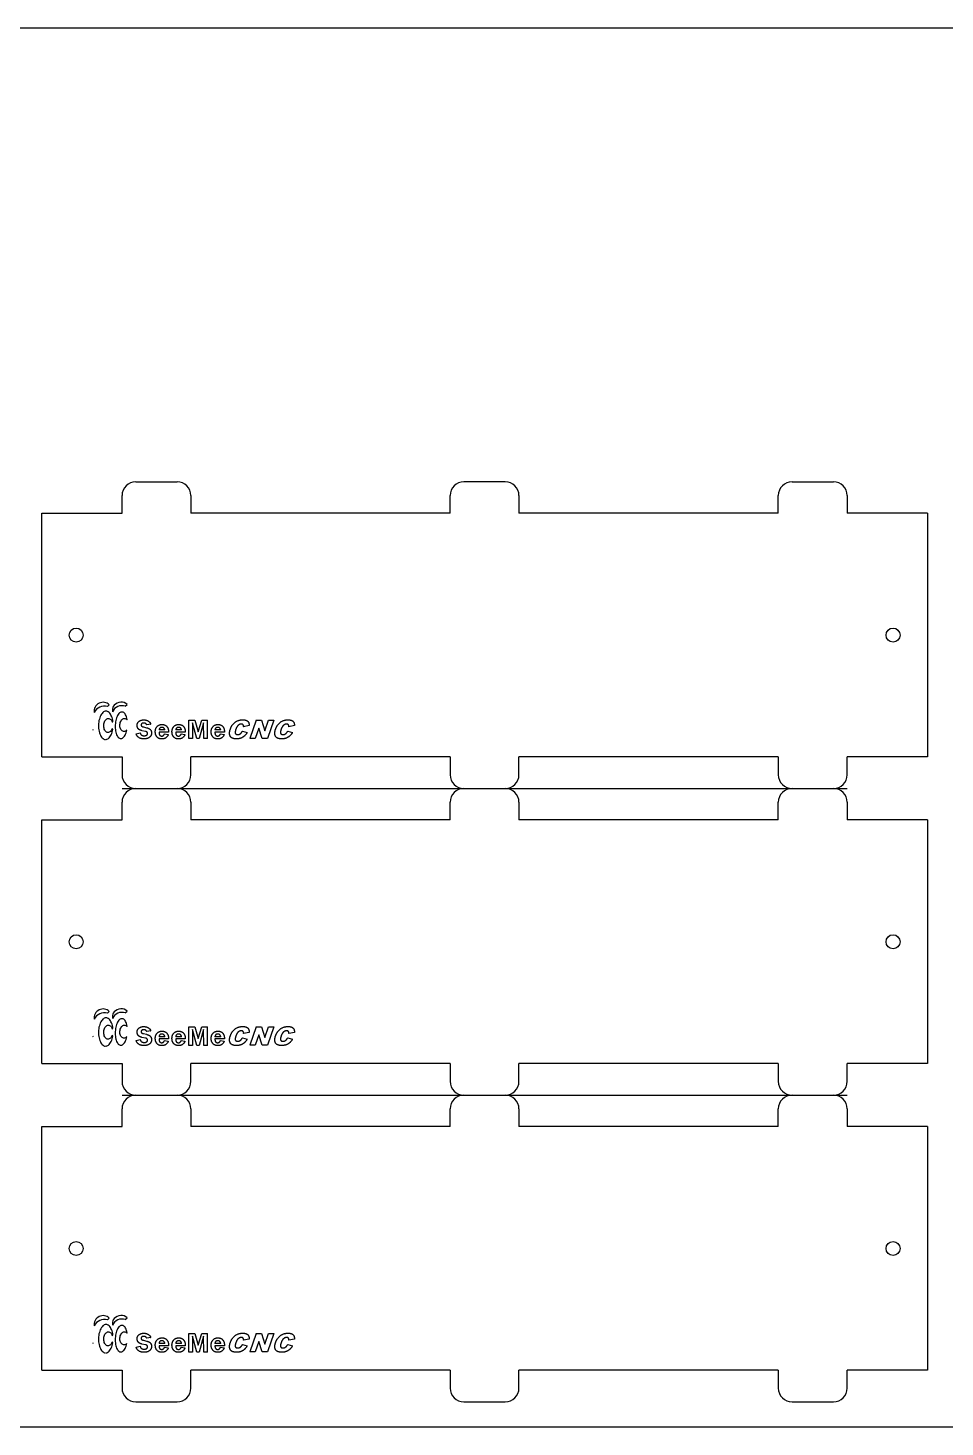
# Model space of a CAD drawing. Header units: inches. Extents: x 81 to 900, y 270 to 1898.
# Drawn here: x 508.6 to 708.4, y 270.2 to 575 of the extents above; entities that cross this region are included whole.
import ezdxf

# ---------------------------------------------------------------- set-up
doc = ezdxf.new("R2010")
doc.units = ezdxf.units.IN
doc.header["$MEASUREMENT"] = 0
doc.linetypes.add('Continuous2', pattern=[0])
doc.layers.add('68351 TABLE', color=1, linetype='Continuous')

msp = doc.modelspace()

# ---------------------------------------------------------------- linework, layer by layer
at = {"layer": '68351 TABLE', "color": 2, "linetype": 'Continuous2', "lineweight": -3, "true_color": 0xffff00}
for p, q in [((80.72, 574.99), (893.52, 574.99)), ((893.52, 270.19), (80.72, 270.19))]:
    msp.add_line(p, q, dxfattribs=at)
at = {"layer": '68351 TABLE', "color": 1, "linetype": 'Continuous2', "lineweight": -3, "true_color": 0xff0000}
for p, q in [((532.05, 476.13), (541.05, 476.13)), ((612.55, 476.13), (603.55, 476.13)), ((675.05, 476.13), (684.05, 476.13)), ((529.05, 469.27), (529.05, 473.13)), ((544.05, 473.13), (544.05, 469.27)), ((600.55, 469.27), (600.55, 473.13)), ((615.55, 473.13), (615.55, 469.27)), ((672.05, 469.27), (672.05, 473.13)), ((687.05, 473.13), (687.05, 469.27)), ((511.55, 416.17), (511.55, 469.27)), ((511.55, 469.27), (529.05, 469.27)), ((600.55, 469.27), (544.05, 469.27)), ((672.05, 469.27), (615.55, 469.27)), ((704.55, 469.27), (687.05, 469.27)), ((704.55, 469.27), (704.55, 416.17)), ((511.55, 416.17), (529.05, 416.17)), ((529.05, 416.17), (529.05, 412.31)), ((544.05, 412.31), (544.05, 416.17)), ((600.55, 416.17), (544.05, 416.17)), ((600.55, 416.17), (600.55, 412.31)), ((615.55, 412.31), (615.55, 416.17)), ((672.05, 416.17), (615.55, 416.17)), ((672.05, 416.17), (672.05, 412.31)), ((687.05, 412.31), (687.05, 416.17)), ((704.55, 416.17), (687.05, 416.17)), ((529.05, 402.46), (529.05, 406.31)), ((544.05, 406.31), (544.05, 402.46)), ((600.55, 402.46), (600.55, 406.31)), ((615.55, 406.31), (615.55, 402.46)), ((672.05, 402.46), (672.05, 406.31)), ((687.05, 406.31), (687.05, 402.46)), ((511.55, 349.36), (511.55, 402.46)), ((511.55, 402.46), (529.05, 402.46)), ((600.55, 402.46), (544.05, 402.46)), ((672.05, 402.46), (615.55, 402.46)), ((704.55, 402.46), (687.05, 402.46)), ((704.55, 402.46), (704.55, 349.36)), ((511.55, 349.36), (529.05, 349.36)), ((529.05, 349.36), (529.05, 345.5)), ((544.05, 345.5), (544.05, 349.36)), ((600.55, 349.36), (544.05, 349.36)), ((600.55, 349.36), (600.55, 345.5)), ((615.55, 345.5), (615.55, 349.36)), ((672.05, 349.36), (615.55, 349.36)), ((672.05, 349.36), (672.05, 345.5)), ((687.05, 345.5), (687.05, 349.36)), ((704.55, 349.36), (687.05, 349.36)), ((529.05, 335.64), (529.05, 339.5)), ((544.05, 339.5), (544.05, 335.64)), ((600.55, 335.64), (600.55, 339.5)), ((615.55, 339.5), (615.55, 335.64)), ((672.05, 335.64), (672.05, 339.5)), ((687.05, 339.5), (687.05, 335.64)), ((511.55, 282.54), (511.55, 335.64)), ((511.55, 335.64), (529.05, 335.64)), ((600.55, 335.64), (544.05, 335.64)), ((672.05, 335.64), (615.55, 335.64)), ((704.55, 335.64), (687.05, 335.64)), ((704.55, 335.64), (704.55, 282.54)), ((511.55, 282.54), (529.05, 282.54)), ((529.05, 282.54), (529.05, 278.68)), ((544.05, 278.68), (544.05, 282.54)), ((600.55, 282.54), (544.05, 282.54)), ((600.55, 282.54), (600.55, 278.68)), ((615.55, 278.68), (615.55, 282.54)), ((672.05, 282.54), (615.55, 282.54)), ((672.05, 282.54), (672.05, 278.68)), ((687.05, 278.68), (687.05, 282.54)), ((704.55, 282.54), (687.05, 282.54)), ((532.05, 275.68), (541.05, 275.68)), ((603.55, 275.68), (612.55, 275.68)), ((675.05, 275.68), (684.05, 275.68))]:
    msp.add_line(p, q, dxfattribs=at)
at = {"layer": '68351 TABLE', "color": 3, "linetype": 'Continuous2', "lineweight": -3, "true_color": 0x00ff00}
for p, q in [((525.87, 427.16), (526.28, 427.52)), ((527.03, 426.94), (526.96, 426.68)), ((527.13, 427.16), (527.03, 426.94)), ((527.35, 427.44), (527.13, 427.16)), ((527.64, 427.69), (527.35, 427.44)), ((527.99, 427.9), (527.64, 427.69)), ((528.37, 428.05), (527.99, 427.9)), ((528.76, 428.13), (528.37, 428.05)), ((529.15, 428.11), (528.76, 428.13)), ((529.52, 428.01), (529.15, 428.11)), ((529.87, 427.83), (529.52, 428.01)), ((529.77, 427.22), (530.17, 427.59)), ((530.17, 427.59), (529.87, 427.83)), ((523.98, 423.77), (523.94, 423.44)), ((524.03, 424.1), (523.98, 423.77)), ((524.11, 424.41), (524.03, 424.1)), ((524.2, 424.71), (524.11, 424.41)), ((524.3, 424.99), (524.2, 424.71)), ((524.42, 425.25), (524.3, 424.99)), ((524.56, 425.47), (524.42, 425.25)), ((524.7, 425.67), (524.56, 425.47)), ((524.86, 425.84), (524.7, 425.67)), ((525.02, 425.97), (524.86, 425.84)), ((525.19, 426.07), (525.02, 425.97)), ((525.16, 423.61), (525.24, 423.83)), ((525.37, 426.13), (525.19, 426.07)), ((525.24, 423.83), (525.34, 424.03)), ((525.34, 424.03), (525.45, 424.2)), ((525.54, 426.15), (525.37, 426.13)), ((525.45, 424.2), (525.59, 424.34)), ((525.72, 426.13), (525.54, 426.15)), ((525.59, 424.34), (525.73, 424.45)), ((525.89, 426.08), (525.72, 426.13)), ((525.73, 424.45), (525.88, 424.52)), ((525.88, 424.52), (526.03, 424.55)), ((526.06, 425.99), (525.89, 426.08)), ((526.03, 424.55), (526.19, 424.55)), ((526.22, 425.86), (526.06, 425.99)), ((526.19, 424.55), (526.34, 424.51)), ((526.37, 425.7), (526.22, 425.86)), ((526.34, 424.51), (526.49, 424.43)), ((526.52, 425.51), (526.37, 425.7)), ((526.49, 424.43), (526.62, 424.31)), ((526.65, 425.29), (526.52, 425.51)), ((526.62, 424.31), (526.74, 424.17)), ((526.76, 425.04), (526.65, 425.29)), ((526.74, 424.17), (526.84, 423.99)), ((526.87, 424.76), (526.76, 425.04)), ((526.84, 423.99), (526.93, 423.79)), ((526.95, 424.47), (526.87, 424.76)), ((526.93, 423.79), (527.07, 423.83)), ((526.96, 426.68), (526.95, 426.37)), ((526.95, 426.37), (526.97, 425.99)), ((527.02, 424.16), (526.95, 424.47)), ((527.07, 423.83), (527.02, 424.16)), ((527.65, 423.81), (527.6, 423.48)), ((527.71, 424.13), (527.65, 423.81)), ((527.78, 424.43), (527.71, 424.13)), ((527.88, 424.72), (527.78, 424.43)), ((527.98, 424.98), (527.88, 424.72)), ((528.1, 425.22), (527.98, 424.98)), ((528.23, 425.43), (528.1, 425.22)), ((528.37, 425.61), (528.23, 425.43)), ((528.52, 425.75), (528.37, 425.61)), ((528.67, 425.86), (528.52, 425.75)), ((528.62, 423.46), (528.68, 423.68)), ((528.83, 425.93), (528.67, 425.86)), ((528.68, 423.68), (528.76, 423.89)), ((528.76, 423.89), (528.86, 424.07)), ((528.98, 425.96), (528.83, 425.93)), ((528.86, 424.07), (528.97, 424.23)), ((528.97, 424.23), (529.11, 424.36)), ((529.14, 425.96), (528.98, 425.96)), ((529.11, 424.36), (529.25, 424.46)), ((529.29, 425.91), (529.14, 425.96)), ((529.25, 424.46), (529.4, 424.52)), ((529.44, 425.83), (529.29, 425.91)), ((529.4, 424.52), (529.56, 424.54)), ((529.58, 425.7), (529.44, 425.83)), ((529.56, 424.54), (529.71, 424.52)), ((529.71, 425.55), (529.58, 425.7)), ((529.83, 425.36), (529.71, 425.55)), ((529.71, 424.52), (529.86, 424.46)), ((529.94, 425.13), (529.83, 425.36)), ((529.86, 424.46), (530, 424.37)), ((530.03, 424.88), (529.94, 425.13)), ((530, 424.37), (530.13, 424.24)), ((530.11, 424.61), (530.03, 424.88)), ((530.17, 424.32), (530.11, 424.61)), ((530.13, 424.24), (530.17, 424.32)), ((543.64, 424.19), (544.94, 424.19)), ((543.64, 420.16), (543.64, 424.19)), ((544.94, 424.19), (545.68, 421.67)), ((545.68, 421.67), (546.44, 424.19)), ((546.44, 424.19), (547.68, 424.19)), ((547.68, 420.16), (547.68, 424.19)), ((558.25, 424.2), (556.89, 420.17)), ((558.25, 424.2), (559.41, 424.2)), ((559.41, 424.2), (560.16, 421.89)), ((560.16, 421.89), (560.94, 424.2)), ((562.11, 424.2), (560.74, 420.17)), ((560.94, 424.2), (562.11, 424.2)), ((522.7, 422.11), (522.87, 422.16)), ((523.94, 423.44), (523.93, 423.09)), ((523.93, 423.09), (523.93, 422.75)), ((523.93, 422.75), (523.95, 422.42)), ((523.95, 422.42), (523.99, 422.09)), ((523.99, 422.09), (524.05, 421.77)), ((524.05, 421.77), (524.13, 421.46)), ((524.13, 421.46), (524.23, 421.18)), ((524.23, 421.18), (524.34, 420.92)), ((524.34, 420.92), (524.46, 420.69)), ((524.46, 420.69), (524.6, 420.48)), ((525.07, 422.9), (525.08, 423.14)), ((525.09, 422.66), (525.07, 422.9)), ((525.08, 423.14), (525.11, 423.38)), ((525.13, 422.43), (525.09, 422.66)), ((525.11, 423.38), (525.16, 423.61)), ((525.19, 422.21), (525.13, 422.43)), ((525.28, 422.02), (525.19, 422.21)), ((525.39, 421.85), (525.28, 422.02)), ((525.51, 421.71), (525.39, 421.85)), ((525.65, 421.6), (525.51, 421.71)), ((525.8, 421.53), (525.65, 421.6)), ((525.95, 421.5), (525.8, 421.53)), ((526.11, 421.51), (525.95, 421.5)), ((526.26, 421.55), (526.11, 421.51)), ((526.41, 421.63), (526.26, 421.55)), ((526.55, 421.75), (526.41, 421.63)), ((526.42, 420.55), (526.56, 420.77)), ((526.68, 421.9), (526.55, 421.75)), ((526.56, 420.77), (526.68, 421.01)), ((526.79, 422.08), (526.68, 421.9)), ((526.68, 421.01), (526.8, 421.28)), ((526.88, 422.28), (526.79, 422.08)), ((526.8, 421.28), (526.89, 421.57)), ((527.03, 422.2), (526.88, 422.28)), ((526.89, 421.57), (526.97, 421.88)), ((526.97, 421.88), (527.03, 422.2)), ((527.6, 423.48), (527.57, 423.14)), ((527.57, 423.14), (527.57, 422.8)), ((527.57, 422.8), (527.58, 422.47)), ((527.58, 422.47), (527.6, 422.15)), ((527.6, 422.15), (527.65, 421.84)), ((527.65, 421.84), (527.71, 421.54)), ((527.71, 421.54), (527.79, 421.27)), ((527.79, 421.27), (527.88, 421.02)), ((527.88, 421.02), (527.99, 420.79)), ((527.99, 420.79), (528.11, 420.6)), ((528.59, 423.23), (528.62, 423.46)), ((528.59, 422.99), (528.59, 423.23)), ((528.61, 422.76), (528.59, 422.99)), ((528.65, 422.54), (528.61, 422.76)), ((528.72, 422.34), (528.65, 422.54)), ((528.82, 422.16), (528.72, 422.34)), ((528.93, 422), (528.82, 422.16)), ((529.06, 421.88), (528.93, 422)), ((529.2, 421.79), (529.06, 421.88)), ((529.35, 421.73), (529.2, 421.79)), ((529.5, 421.72), (529.35, 421.73)), ((529.44, 420.53), (529.58, 420.7)), ((529.66, 421.74), (529.5, 421.72)), ((529.58, 420.7), (529.71, 420.91)), ((529.81, 421.8), (529.66, 421.74)), ((529.71, 420.91), (529.83, 421.15)), ((529.95, 421.9), (529.81, 421.8)), ((529.83, 421.15), (529.94, 421.42)), ((529.94, 421.42), (530.03, 421.7)), ((530.08, 422.04), (529.95, 421.9)), ((530.03, 421.7), (530.11, 422.01)), ((530.11, 422.01), (530.08, 422.04)), ((532.15, 421.2), (533.01, 421.42)), ((534.14, 421.74), (533.38, 421.89)), ((533.73, 422.71), (534.39, 422.55)), ((535.3, 423.31), (534.44, 423.18)), ((538.38, 422.05), (537.12, 422.05)), ((539.17, 421.54), (537.12, 421.54)), ((538.32, 421.23), (539.13, 421.08)), ((539.17, 421.68), (539.17, 421.54)), ((542.02, 422.05), (540.76, 422.05)), ((542.81, 421.54), (540.76, 421.54)), ((541.96, 421.23), (542.77, 421.08)), ((542.82, 421.68), (542.81, 421.54)), ((544.41, 423.63), (544.4, 420.16)), ((545.37, 420.16), (544.41, 423.63)), ((546.83, 423.63), (545.83, 420.16)), ((546.86, 420.16), (546.83, 423.63)), ((550.56, 422.05), (549.3, 422.05)), ((551.35, 421.54), (549.3, 421.54)), ((550.5, 421.23), (551.32, 421.08)), ((551.36, 421.68), (551.35, 421.54)), ((555.3, 421.81), (556.3, 421.48)), ((556.76, 422.99), (555.55, 422.74)), ((558.83, 422.45), (558.06, 420.17)), ((559.58, 420.17), (558.83, 422.45)), ((565.17, 421.81), (566.17, 421.48)), ((566.63, 422.99), (565.42, 422.74)), ((524.6, 420.48), (524.75, 420.31)), ((524.75, 420.31), (524.91, 420.17)), ((524.91, 420.17), (525.07, 420.06)), ((525.07, 420.06), (525.24, 420)), ((525.24, 420), (525.42, 419.96)), ((525.59, 419.97), (525.77, 420.02)), ((525.77, 420.02), (525.94, 420.1)), ((525.94, 420.1), (526.11, 420.22)), ((526.11, 420.22), (526.27, 420.37)), ((526.27, 420.37), (526.42, 420.55)), ((528.11, 420.6), (528.24, 420.44)), ((528.24, 420.44), (528.38, 420.32)), ((528.38, 420.32), (528.53, 420.23)), ((528.53, 420.23), (528.68, 420.19)), ((528.68, 420.19), (528.83, 420.18)), ((528.83, 420.18), (528.99, 420.21)), ((528.99, 420.21), (529.15, 420.28)), ((529.15, 420.28), (529.3, 420.38)), ((529.3, 420.38), (529.44, 420.53)), ((544.4, 420.16), (543.64, 420.16)), ((545.83, 420.16), (545.37, 420.16)), ((547.68, 420.16), (546.86, 420.16)), ((558.06, 420.17), (556.89, 420.17)), ((560.74, 420.17), (559.58, 420.17)), ((525.87, 360.35), (526.28, 360.71)), ((526.96, 359.86), (526.95, 359.55)), ((527.03, 360.12), (526.96, 359.86)), ((527.13, 360.35), (527.03, 360.12)), ((527.35, 360.62), (527.13, 360.35)), ((527.64, 360.88), (527.35, 360.62)), ((527.99, 361.09), (527.64, 360.88)), ((528.37, 361.24), (527.99, 361.09)), ((528.76, 361.31), (528.37, 361.24)), ((529.15, 361.3), (528.76, 361.31)), ((529.52, 361.2), (529.15, 361.3)), ((529.87, 361.02), (529.52, 361.2)), ((529.77, 360.4), (530.17, 360.77)), ((530.17, 360.77), (529.87, 361.02)), ((523.94, 356.62), (523.93, 356.28)), ((523.98, 356.96), (523.94, 356.62)), ((524.03, 357.28), (523.98, 356.96)), ((524.11, 357.6), (524.03, 357.28)), ((524.2, 357.9), (524.11, 357.6)), ((524.3, 358.17), (524.2, 357.9)), ((524.42, 358.43), (524.3, 358.17)), ((524.56, 358.66), (524.42, 358.43)), ((524.7, 358.86), (524.56, 358.66)), ((524.86, 359.02), (524.7, 358.86)), ((525.02, 359.15), (524.86, 359.02)), ((525.19, 359.25), (525.02, 359.15)), ((525.11, 356.57), (525.16, 356.8)), ((525.16, 356.8), (525.24, 357.01)), ((525.37, 359.31), (525.19, 359.25)), ((525.24, 357.01), (525.34, 357.21)), ((525.34, 357.21), (525.45, 357.38)), ((525.54, 359.33), (525.37, 359.31)), ((525.45, 357.38), (525.59, 357.52)), ((525.72, 359.32), (525.54, 359.33)), ((525.59, 357.52), (525.73, 357.63)), ((525.89, 359.26), (525.72, 359.32)), ((525.73, 357.63), (525.88, 357.7)), ((525.88, 357.7), (526.03, 357.74)), ((526.06, 359.17), (525.89, 359.26)), ((526.03, 357.74), (526.19, 357.73)), ((526.22, 359.05), (526.06, 359.17)), ((526.19, 357.73), (526.34, 357.69)), ((526.37, 358.89), (526.22, 359.05)), ((526.34, 357.69), (526.49, 357.61)), ((526.52, 358.69), (526.37, 358.89)), ((526.49, 357.61), (526.62, 357.5)), ((526.65, 358.47), (526.52, 358.69)), ((526.62, 357.5), (526.74, 357.35)), ((526.76, 358.22), (526.65, 358.47)), ((526.74, 357.35), (526.84, 357.17)), ((526.87, 357.95), (526.76, 358.22)), ((526.84, 357.17), (526.93, 356.97)), ((526.95, 357.65), (526.87, 357.95)), ((526.93, 356.97), (527.07, 357.02)), ((526.95, 359.55), (526.97, 359.18)), ((527.02, 357.34), (526.95, 357.65)), ((527.07, 357.02), (527.02, 357.34)), ((527.6, 356.66), (527.57, 356.32)), ((527.65, 356.99), (527.6, 356.66)), ((527.71, 357.31), (527.65, 356.99)), ((527.78, 357.61), (527.71, 357.31)), ((527.88, 357.9), (527.78, 357.61)), ((527.98, 358.17), (527.88, 357.9)), ((528.1, 358.41), (527.98, 358.17)), ((528.23, 358.62), (528.1, 358.41)), ((528.37, 358.79), (528.23, 358.62)), ((528.52, 358.94), (528.37, 358.79)), ((528.67, 359.05), (528.52, 358.94)), ((528.59, 356.41), (528.62, 356.64)), ((528.62, 356.64), (528.68, 356.87)), ((528.83, 359.12), (528.67, 359.05)), ((528.68, 356.87), (528.76, 357.07)), ((528.76, 357.07), (528.86, 357.26)), ((528.98, 359.15), (528.83, 359.12)), ((528.86, 357.26), (528.97, 357.42)), ((528.97, 357.42), (529.11, 357.55)), ((529.14, 359.14), (528.98, 359.15)), ((529.11, 357.55), (529.25, 357.64)), ((529.29, 359.09), (529.14, 359.14)), ((529.25, 357.64), (529.4, 357.7)), ((529.44, 359.01), (529.29, 359.09)), ((529.4, 357.7), (529.56, 357.72)), ((529.58, 358.89), (529.44, 359.01)), ((529.56, 357.72), (529.71, 357.7)), ((529.71, 358.73), (529.58, 358.89)), ((529.83, 358.54), (529.71, 358.73)), ((529.71, 357.7), (529.86, 357.65)), ((529.94, 358.32), (529.83, 358.54)), ((529.86, 357.65), (530, 357.55)), ((530.03, 358.07), (529.94, 358.32)), ((530, 357.55), (530.13, 357.43)), ((530.11, 357.79), (530.03, 358.07)), ((530.17, 357.5), (530.11, 357.79)), ((530.13, 357.43), (530.17, 357.5)), ((543.64, 357.37), (544.94, 357.37)), ((543.64, 353.34), (543.64, 357.37)), ((544.41, 356.81), (544.4, 353.34)), ((545.37, 353.34), (544.41, 356.81)), ((544.94, 357.37), (545.68, 354.85)), ((545.68, 354.85), (546.44, 357.37)), ((546.83, 356.81), (545.83, 353.34)), ((546.44, 357.37), (547.68, 357.37)), ((546.86, 353.34), (546.83, 356.81)), ((547.68, 353.34), (547.68, 357.37)), ((558.25, 357.39), (556.89, 353.35)), ((558.25, 357.39), (559.41, 357.39)), ((559.41, 357.39), (560.16, 355.08)), ((560.16, 355.08), (560.94, 357.39)), ((562.11, 357.39), (560.74, 353.35)), ((560.94, 357.39), (562.11, 357.39)), ((522.7, 355.29), (522.87, 355.34)), ((523.93, 356.28), (523.93, 355.94)), ((523.93, 355.94), (523.95, 355.6)), ((523.95, 355.6), (523.99, 355.27)), ((523.99, 355.27), (524.05, 354.95)), ((524.05, 354.95), (524.13, 354.65)), ((524.13, 354.65), (524.23, 354.37)), ((524.23, 354.37), (524.34, 354.11)), ((524.34, 354.11), (524.46, 353.87)), ((524.46, 353.87), (524.6, 353.67)), ((524.6, 353.67), (524.75, 353.49)), ((525.07, 356.08), (525.08, 356.33)), ((525.09, 355.84), (525.07, 356.08)), ((525.08, 356.33), (525.11, 356.57)), ((525.13, 355.61), (525.09, 355.84)), ((525.19, 355.4), (525.13, 355.61)), ((525.28, 355.2), (525.19, 355.4)), ((525.39, 355.03), (525.28, 355.2)), ((525.51, 354.89), (525.39, 355.03)), ((525.65, 354.79), (525.51, 354.89)), ((525.8, 354.72), (525.65, 354.79)), ((525.95, 354.68), (525.8, 354.72)), ((526.11, 354.69), (525.95, 354.68)), ((526.26, 354.73), (526.11, 354.69)), ((526.41, 354.82), (526.26, 354.73)), ((526.27, 353.55), (526.42, 353.74)), ((526.55, 354.93), (526.41, 354.82)), ((526.42, 353.74), (526.56, 353.95)), ((526.68, 355.08), (526.55, 354.93)), ((526.56, 353.95), (526.68, 354.2)), ((526.79, 355.26), (526.68, 355.08)), ((526.68, 354.2), (526.8, 354.47)), ((526.88, 355.46), (526.79, 355.26)), ((526.8, 354.47), (526.89, 354.76)), ((527.03, 355.39), (526.88, 355.46)), ((526.89, 354.76), (526.97, 355.07)), ((526.97, 355.07), (527.03, 355.39)), ((527.57, 356.32), (527.57, 355.99)), ((527.57, 355.99), (527.58, 355.66)), ((527.58, 355.66), (527.6, 355.33)), ((527.6, 355.33), (527.65, 355.02)), ((527.65, 355.02), (527.71, 354.72)), ((527.71, 354.72), (527.79, 354.45)), ((527.79, 354.45), (527.88, 354.2)), ((527.88, 354.2), (527.99, 353.98)), ((527.99, 353.98), (528.11, 353.79)), ((528.11, 353.79), (528.24, 353.63)), ((528.24, 353.63), (528.38, 353.5)), ((528.59, 356.18), (528.59, 356.41)), ((528.61, 355.95), (528.59, 356.18)), ((528.65, 355.73), (528.61, 355.95)), ((528.72, 355.52), (528.65, 355.73)), ((528.82, 355.34), (528.72, 355.52)), ((528.93, 355.18), (528.82, 355.34)), ((529.06, 355.06), (528.93, 355.18)), ((529.2, 354.97), (529.06, 355.06)), ((529.35, 354.92), (529.2, 354.97)), ((529.3, 353.57), (529.44, 353.71)), ((529.5, 354.9), (529.35, 354.92)), ((529.44, 353.71), (529.58, 353.89)), ((529.66, 354.93), (529.5, 354.9)), ((529.58, 353.89), (529.71, 354.1)), ((529.81, 354.99), (529.66, 354.93)), ((529.71, 354.1), (529.83, 354.34)), ((529.95, 355.09), (529.81, 354.99)), ((529.83, 354.34), (529.94, 354.6)), ((529.94, 354.6), (530.03, 354.89)), ((530.08, 355.22), (529.95, 355.09)), ((530.03, 354.89), (530.11, 355.19)), ((530.11, 355.19), (530.08, 355.22)), ((532.15, 354.38), (533.01, 354.6)), ((534.14, 354.92), (533.38, 355.07)), ((533.73, 355.89), (534.39, 355.74)), ((535.3, 356.5), (534.44, 356.36)), ((538.38, 355.23), (537.12, 355.23)), ((539.17, 354.73), (537.12, 354.73)), ((538.32, 354.41), (539.13, 354.26)), ((539.17, 354.86), (539.17, 354.73)), ((542.02, 355.23), (540.76, 355.23)), ((542.81, 354.73), (540.76, 354.73)), ((541.96, 354.41), (542.77, 354.26)), ((542.82, 354.86), (542.81, 354.73)), ((550.56, 355.23), (549.3, 355.23)), ((551.35, 354.73), (549.3, 354.73)), ((550.5, 354.41), (551.32, 354.26)), ((551.36, 354.86), (551.35, 354.73)), ((555.3, 354.99), (556.3, 354.66)), ((556.76, 356.17), (555.55, 355.92)), ((558.83, 355.64), (558.06, 353.35)), ((559.58, 353.35), (558.83, 355.64)), ((565.17, 354.99), (566.17, 354.66)), ((566.63, 356.17), (565.42, 355.92)), ((524.75, 353.49), (524.91, 353.35)), ((524.91, 353.35), (525.07, 353.25)), ((525.07, 353.25), (525.24, 353.18)), ((525.24, 353.18), (525.42, 353.15)), ((525.59, 353.16), (525.77, 353.2)), ((525.77, 353.2), (525.94, 353.28)), ((525.94, 353.28), (526.11, 353.4)), ((526.11, 353.4), (526.27, 353.55)), ((528.38, 353.5), (528.53, 353.42)), ((528.53, 353.42), (528.68, 353.37)), ((528.68, 353.37), (528.83, 353.36)), ((528.83, 353.36), (528.99, 353.39)), ((528.99, 353.39), (529.15, 353.46)), ((529.15, 353.46), (529.3, 353.57)), ((544.4, 353.34), (543.64, 353.34)), ((545.83, 353.34), (545.37, 353.34)), ((547.68, 353.34), (546.86, 353.34)), ((558.06, 353.35), (556.89, 353.35)), ((560.74, 353.35), (559.58, 353.35)), ((525.87, 293.53), (526.28, 293.89)), ((526.96, 293.05), (526.95, 292.74)), ((526.95, 292.74), (526.97, 292.36)), ((527.03, 293.3), (526.96, 293.05)), ((527.13, 293.53), (527.03, 293.3)), ((527.35, 293.81), (527.13, 293.53)), ((527.64, 294.06), (527.35, 293.81)), ((527.99, 294.27), (527.64, 294.06)), ((528.37, 294.42), (527.99, 294.27)), ((528.76, 294.5), (528.37, 294.42)), ((529.15, 294.48), (528.76, 294.5)), ((529.52, 294.38), (529.15, 294.48)), ((529.87, 294.2), (529.52, 294.38)), ((529.77, 293.58), (530.17, 293.96)), ((530.17, 293.96), (529.87, 294.2)), ((523.94, 289.8), (523.93, 289.46)), ((523.98, 290.14), (523.94, 289.8)), ((524.03, 290.47), (523.98, 290.14)), ((524.11, 290.78), (524.03, 290.47)), ((524.2, 291.08), (524.11, 290.78)), ((524.3, 291.36), (524.2, 291.08)), ((524.42, 291.61), (524.3, 291.36)), ((524.56, 291.84), (524.42, 291.61)), ((524.7, 292.04), (524.56, 291.84)), ((524.86, 292.21), (524.7, 292.04)), ((525.02, 292.34), (524.86, 292.21)), ((525.19, 292.43), (525.02, 292.34)), ((525.08, 289.51), (525.11, 289.75)), ((525.11, 289.75), (525.16, 289.98)), ((525.16, 289.98), (525.24, 290.2)), ((525.37, 292.49), (525.19, 292.43)), ((525.24, 290.2), (525.34, 290.39)), ((525.34, 290.39), (525.45, 290.56)), ((525.54, 292.52), (525.37, 292.49)), ((525.45, 290.56), (525.59, 290.71)), ((525.72, 292.5), (525.54, 292.52)), ((525.59, 290.71), (525.73, 290.81)), ((525.89, 292.45), (525.72, 292.5)), ((525.73, 290.81), (525.88, 290.89)), ((525.88, 290.89), (526.03, 290.92)), ((526.06, 292.36), (525.89, 292.45)), ((526.03, 290.92), (526.19, 290.92)), ((526.22, 292.23), (526.06, 292.36)), ((526.19, 290.92), (526.34, 290.88)), ((526.37, 292.07), (526.22, 292.23)), ((526.34, 290.88), (526.49, 290.8)), ((526.52, 291.88), (526.37, 292.07)), ((526.49, 290.8), (526.62, 290.68)), ((526.65, 291.66), (526.52, 291.88)), ((526.62, 290.68), (526.74, 290.53)), ((526.76, 291.41), (526.65, 291.66)), ((526.74, 290.53), (526.84, 290.36)), ((526.87, 291.13), (526.76, 291.41)), ((526.84, 290.36), (526.93, 290.16)), ((526.95, 290.84), (526.87, 291.13)), ((526.93, 290.16), (527.07, 290.2)), ((527.02, 290.53), (526.95, 290.84)), ((527.07, 290.2), (527.02, 290.53)), ((527.6, 289.84), (527.57, 289.51)), ((527.65, 290.17), (527.6, 289.84)), ((527.71, 290.49), (527.65, 290.17)), ((527.78, 290.8), (527.71, 290.49)), ((527.88, 291.09), (527.78, 290.8)), ((527.98, 291.35), (527.88, 291.09)), ((528.1, 291.59), (527.98, 291.35)), ((528.23, 291.8), (528.1, 291.59)), ((528.37, 291.98), (528.23, 291.8)), ((528.52, 292.12), (528.37, 291.98)), ((528.67, 292.23), (528.52, 292.12)), ((528.59, 289.6), (528.62, 289.83)), ((528.59, 289.36), (528.59, 289.6)), ((528.62, 289.83), (528.68, 290.05)), ((528.83, 292.3), (528.67, 292.23)), ((528.68, 290.05), (528.76, 290.26)), ((528.76, 290.26), (528.86, 290.44)), ((528.98, 292.33), (528.83, 292.3)), ((528.86, 290.44), (528.97, 290.6)), ((528.97, 290.6), (529.11, 290.73)), ((529.14, 292.32), (528.98, 292.33)), ((529.11, 290.73), (529.25, 290.83)), ((529.29, 292.28), (529.14, 292.32)), ((529.25, 290.83), (529.4, 290.89)), ((529.44, 292.19), (529.29, 292.28)), ((529.4, 290.89), (529.56, 290.91)), ((529.58, 292.07), (529.44, 292.19)), ((529.56, 290.91), (529.71, 290.89)), ((529.71, 291.91), (529.58, 292.07)), ((529.83, 291.72), (529.71, 291.91)), ((529.71, 290.89), (529.86, 290.83)), ((529.94, 291.5), (529.83, 291.72)), ((529.86, 290.83), (530, 290.74)), ((530.03, 291.25), (529.94, 291.5)), ((530, 290.74), (530.13, 290.61)), ((530.11, 290.98), (530.03, 291.25)), ((530.17, 290.68), (530.11, 290.98)), ((530.13, 290.61), (530.17, 290.68)), ((535.3, 289.68), (534.44, 289.55)), ((543.64, 290.56), (544.94, 290.56)), ((543.64, 286.52), (543.64, 290.56)), ((544.41, 289.99), (544.4, 286.52)), ((545.37, 286.52), (544.41, 289.99)), ((544.94, 290.56), (545.68, 288.04)), ((545.68, 288.04), (546.44, 290.56)), ((546.83, 289.99), (545.83, 286.52)), ((546.44, 290.56), (547.68, 290.56)), ((546.86, 286.52), (546.83, 289.99)), ((547.68, 286.52), (547.68, 290.56)), ((558.25, 290.57), (556.89, 286.54)), ((558.25, 290.57), (559.41, 290.57)), ((559.41, 290.57), (560.16, 288.26)), ((560.16, 288.26), (560.94, 290.57)), ((562.11, 290.57), (560.74, 286.54)), ((560.94, 290.57), (562.11, 290.57)), ((522.7, 288.48), (522.87, 288.53)), ((523.93, 289.46), (523.93, 289.12)), ((523.93, 289.12), (523.95, 288.78)), ((523.95, 288.78), (523.99, 288.45)), ((523.99, 288.45), (524.05, 288.13)), ((524.05, 288.13), (524.13, 287.83)), ((524.13, 287.83), (524.23, 287.55)), ((524.23, 287.55), (524.34, 287.29)), ((524.34, 287.29), (524.46, 287.06)), ((524.46, 287.06), (524.6, 286.85)), ((524.6, 286.85), (524.75, 286.68)), ((524.75, 286.68), (524.91, 286.54)), ((524.91, 286.54), (525.07, 286.43)), ((525.07, 289.27), (525.08, 289.51)), ((525.09, 289.03), (525.07, 289.27)), ((525.13, 288.8), (525.09, 289.03)), ((525.19, 288.58), (525.13, 288.8)), ((525.28, 288.39), (525.19, 288.58)), ((525.39, 288.22), (525.28, 288.39)), ((525.51, 288.08), (525.39, 288.22)), ((525.65, 287.97), (525.51, 288.08)), ((525.8, 287.9), (525.65, 287.97)), ((525.95, 287.87), (525.8, 287.9)), ((525.94, 286.47), (526.11, 286.58)), ((526.11, 287.87), (525.95, 287.87)), ((526.26, 287.92), (526.11, 287.87)), ((526.11, 286.58), (526.27, 286.74)), ((526.41, 288), (526.26, 287.92)), ((526.27, 286.74), (526.42, 286.92)), ((526.55, 288.12), (526.41, 288)), ((526.42, 286.92), (526.56, 287.14)), ((526.68, 288.27), (526.55, 288.12)), ((526.56, 287.14), (526.68, 287.38)), ((526.79, 288.44), (526.68, 288.27)), ((526.68, 287.38), (526.8, 287.65)), ((526.88, 288.65), (526.79, 288.44)), ((526.8, 287.65), (526.89, 287.94)), ((527.03, 288.57), (526.88, 288.65)), ((526.89, 287.94), (526.97, 288.25)), ((526.97, 288.25), (527.03, 288.57)), ((527.57, 289.51), (527.57, 289.17)), ((527.57, 289.17), (527.58, 288.84)), ((527.58, 288.84), (527.6, 288.52)), ((527.6, 288.52), (527.65, 288.2)), ((527.65, 288.2), (527.71, 287.91)), ((527.71, 287.91), (527.79, 287.63)), ((527.79, 287.63), (527.88, 287.38)), ((527.88, 287.38), (527.99, 287.16)), ((527.99, 287.16), (528.11, 286.97)), ((528.11, 286.97), (528.24, 286.81)), ((528.24, 286.81), (528.38, 286.69)), ((528.38, 286.69), (528.53, 286.6)), ((528.53, 286.6), (528.68, 286.55)), ((528.61, 289.13), (528.59, 289.36)), ((528.65, 288.91), (528.61, 289.13)), ((528.72, 288.71), (528.65, 288.91)), ((528.68, 286.55), (528.83, 286.55)), ((528.82, 288.52), (528.72, 288.71)), ((528.93, 288.37), (528.82, 288.52)), ((528.83, 286.55), (528.99, 286.58)), ((529.06, 288.24), (528.93, 288.37)), ((528.99, 286.58), (529.15, 286.64)), ((529.2, 288.15), (529.06, 288.24)), ((529.15, 286.64), (529.3, 286.75)), ((529.35, 288.1), (529.2, 288.15)), ((529.3, 286.75), (529.44, 286.89)), ((529.5, 288.09), (529.35, 288.1)), ((529.44, 286.89), (529.58, 287.07)), ((529.66, 288.11), (529.5, 288.09)), ((529.58, 287.07), (529.71, 287.28)), ((529.81, 288.17), (529.66, 288.11)), ((529.71, 287.28), (529.83, 287.52)), ((529.95, 288.27), (529.81, 288.17)), ((529.83, 287.52), (529.94, 287.78)), ((529.94, 287.78), (530.03, 288.07)), ((530.08, 288.4), (529.95, 288.27)), ((530.03, 288.07), (530.11, 288.38)), ((530.11, 288.38), (530.08, 288.4)), ((532.15, 287.57), (533.01, 287.78)), ((534.14, 288.1), (533.38, 288.26)), ((533.73, 289.08), (534.39, 288.92)), ((538.38, 288.41), (537.12, 288.41)), ((539.17, 287.91), (537.12, 287.91)), ((538.32, 287.59), (539.13, 287.44)), ((539.17, 288.04), (539.17, 287.91)), ((542.02, 288.41), (540.76, 288.41)), ((542.81, 287.91), (540.76, 287.91)), ((541.96, 287.59), (542.77, 287.44)), ((542.82, 288.04), (542.81, 287.91)), ((544.4, 286.52), (543.64, 286.52)), ((545.83, 286.52), (545.37, 286.52)), ((547.68, 286.52), (546.86, 286.52)), ((550.56, 288.41), (549.3, 288.41)), ((551.35, 287.91), (549.3, 287.91)), ((550.5, 287.59), (551.32, 287.44)), ((551.36, 288.04), (551.35, 287.91)), ((555.3, 288.17), (556.3, 287.84)), ((556.76, 289.36), (555.55, 289.11)), ((558.06, 286.54), (556.89, 286.54)), ((558.83, 288.82), (558.06, 286.54)), ((559.58, 286.54), (558.83, 288.82)), ((560.74, 286.54), (559.58, 286.54)), ((565.17, 288.17), (566.17, 287.84)), ((566.63, 289.36), (565.42, 289.11)), ((525.07, 286.43), (525.24, 286.36)), ((525.24, 286.36), (525.42, 286.33)), ((525.59, 286.34), (525.77, 286.38)), ((525.77, 286.38), (525.94, 286.47))]:
    msp.add_line(p, q, dxfattribs=at)
at = {"layer": '68351 TABLE', "color": 5, "linetype": 'Continuous2', "lineweight": -3, "true_color": 0x0000ff}
for p, q in [((529.05, 409.31), (687.05, 409.31)), ((529.05, 342.5), (687.05, 342.5))]:
    msp.add_line(p, q, dxfattribs=at)
for centre in [(519.05, 442.72), (697.05, 442.72), (519.05, 375.91), (697.05, 375.91), (519.05, 309.09), (697.05, 309.09)]:
    msp.add_circle(centre, 1.52, dxfattribs=at)
at = {"layer": '68351 TABLE', "color": 1, "linetype": 'Continuous2', "lineweight": -3, "true_color": 0xff0000}
for centre, start, end in [((532.05, 473.13), 90, 180), ((541.05, 473.13), 360, 90), ((603.55, 473.13), 90, 180), ((612.55, 473.13), 360, 90), ((675.05, 473.13), 90, 180), ((684.05, 473.13), 360, 90), ((532.05, 412.31), 180, 270), ((541.05, 412.31), 270, 360), ((603.55, 412.31), 180, 270), ((612.55, 412.31), 270, 0), ((675.05, 412.31), 180, 270), ((684.05, 412.31), 270, 0), ((532.05, 406.31), 90, 180), ((541.05, 406.31), 360, 90), ((603.55, 406.31), 90, 180), ((612.55, 406.31), 360, 90), ((675.05, 406.31), 90, 180), ((684.05, 406.31), 360, 90), ((532.05, 345.5), 180, 270), ((541.05, 345.5), 270, 360), ((603.55, 345.5), 180, 270), ((612.55, 345.5), 270, 0), ((675.05, 345.5), 180, 270), ((684.05, 345.5), 270, 0), ((532.05, 339.5), 90, 180), ((541.05, 339.5), 360, 90), ((603.55, 339.5), 90, 180), ((612.55, 339.5), 360, 90), ((675.05, 339.5), 90, 180), ((684.05, 339.5), 360, 90), ((532.05, 278.68), 180, 270), ((541.05, 278.68), 270, 0), ((603.55, 278.68), 180, 270), ((612.55, 278.68), 270, 0), ((675.05, 278.68), 180, 270), ((684.05, 278.68), 270, 0)]:
    msp.add_arc(centre, 3, start, end, dxfattribs=at)
at = {"layer": '68351 TABLE', "color": 3, "linetype": 'Continuous2', "lineweight": -3, "true_color": 0x00ff00}
for centre, radius, start, end in [((524.92, 426.14), 1.94, 45.531, 188.0642), ((525.22, 424.78), 2.46, 74.7552, 153.9294), ((529.03, 425.09), 2.25, 70.8424, 156.3898), ((524.92, 359.32), 1.94, 45.531, 188.0642), ((525.22, 357.97), 2.46, 74.7552, 153.9294), ((529.03, 358.27), 2.25, 70.8424, 156.3898), ((524.92, 292.51), 1.94, 45.531, 188.0642), ((525.22, 291.15), 2.46, 74.7552, 153.9294), ((529.03, 291.46), 2.25, 70.8424, 156.3898)]:
    msp.add_arc(centre, radius, start, end, dxfattribs=at)
for points in [[(532.34, 423.07), (532.34, 423.58), (533.14, 424.25), (533.81, 424.25)], [(533.81, 424.25), (534.33, 424.25), (535.19, 423.76), (535.3, 423.31)], [(552.63, 422.18), (552.97, 423.18), (554.38, 424.26), (555.36, 424.26)], [(555.36, 424.26), (556.12, 424.26), (556.77, 423.63), (556.76, 422.99)], [(562.49, 422.18), (562.84, 423.18), (564.25, 424.26), (565.23, 424.26)], [(565.23, 424.26), (565.98, 424.26), (566.63, 423.63), (566.63, 422.99)], [(533.83, 420.09), (533.23, 420.09), (532.3, 420.62), (532.15, 421.2)], [(533.38, 421.89), (532.98, 422), (532.57, 422.27), (532.34, 422.77), (532.34, 423.07)], [(533.01, 421.42), (533.13, 420.79), (533.89, 420.79)], [(533.8, 423.56), (533.5, 423.56), (533.22, 423.32), (533.22, 423.15)], [(533.22, 423.15), (533.22, 422.83), (533.73, 422.71)], [(534.44, 423.18), (534.27, 423.56), (533.8, 423.56)], [(535.49, 421.42), (535.49, 420.8), (534.56, 420.09), (533.83, 420.09)], [(533.89, 420.79), (534.23, 420.79), (534.61, 421.05), (534.61, 421.29)], [(534.61, 421.29), (534.61, 421.43), (534.44, 421.67), (534.14, 421.74)], [(534.39, 422.55), (535.06, 422.38), (535.49, 421.76), (535.49, 421.42)], [(536.3, 421.68), (536.3, 422.33), (537.07, 423.24), (537.77, 423.24)], [(537.72, 420.09), (537.08, 420.09), (536.3, 420.94), (536.3, 421.68)], [(537.75, 422.61), (537.47, 422.61), (537.14, 422.31), (537.12, 422.05)], [(537.12, 421.54), (537.12, 421.3), (537.21, 420.94), (537.52, 420.72), (537.72, 420.72)], [(537.72, 420.72), (538.14, 420.72), (538.32, 421.23)], [(539.13, 421.08), (538.98, 420.63), (538.27, 420.09), (537.72, 420.09)], [(538.38, 422.05), (538.35, 422.27), (538.01, 422.61), (537.75, 422.61)], [(537.77, 423.24), (538.47, 423.24), (539.2, 422.33), (539.17, 421.68)], [(539.94, 421.68), (539.94, 422.33), (540.71, 423.24), (541.42, 423.24)], [(541.37, 420.09), (540.72, 420.09), (539.94, 420.94), (539.94, 421.68)], [(541.39, 422.61), (541.11, 422.61), (540.78, 422.31), (540.76, 422.05)], [(540.76, 421.54), (540.76, 421.3), (540.85, 420.94), (541.16, 420.72), (541.36, 420.72)], [(541.36, 420.72), (541.78, 420.72), (541.96, 421.23)], [(542.77, 421.08), (542.63, 420.63), (541.91, 420.09), (541.37, 420.09)], [(542.02, 422.05), (542, 422.27), (541.65, 422.61), (541.39, 422.61)], [(541.42, 423.24), (542.11, 423.24), (542.84, 422.33), (542.82, 421.68)], [(548.48, 421.68), (548.48, 422.33), (549.26, 423.24), (549.96, 423.24)], [(549.91, 420.09), (549.26, 420.09), (548.48, 420.94), (548.48, 421.68)], [(549.94, 422.61), (549.66, 422.61), (549.32, 422.31), (549.3, 422.05)], [(549.3, 421.54), (549.3, 421.3), (549.4, 420.94), (549.7, 420.72), (549.9, 420.72)], [(549.9, 420.72), (550.33, 420.72), (550.5, 421.23)], [(551.32, 421.08), (551.17, 420.63), (550.46, 420.09), (549.91, 420.09)], [(550.56, 422.05), (550.54, 422.27), (550.2, 422.61), (549.94, 422.61)], [(549.96, 423.24), (550.65, 423.24), (551.38, 422.33), (551.36, 421.68)], [(554.02, 420.11), (553.36, 420.11), (552.66, 420.48), (552.38, 421.43), (552.63, 422.18)], [(553.85, 422.19), (553.63, 421.53), (553.88, 421.05), (554.24, 421.05)], [(554.3, 422.98), (554.03, 422.72), (553.85, 422.19)], [(556.3, 421.48), (556.05, 421.02), (555.36, 420.42), (554.55, 420.11), (554.02, 420.11)], [(554.24, 421.05), (554.6, 421.05), (555.09, 421.42), (555.3, 421.81)], [(555.06, 423.33), (554.64, 423.33), (554.3, 422.98)], [(555.54, 423), (555.48, 423.16), (555.24, 423.33), (555.06, 423.33)], [(555.55, 422.74), (555.58, 422.93), (555.54, 423)], [(563.88, 420.11), (563.23, 420.11), (562.53, 420.48), (562.25, 421.43), (562.49, 422.18)], [(563.72, 422.19), (563.49, 421.53), (563.75, 421.05), (564.11, 421.05)], [(564.17, 422.98), (563.9, 422.72), (563.72, 422.19)], [(566.17, 421.48), (565.92, 421.02), (565.23, 420.42), (564.42, 420.11), (563.88, 420.11)], [(564.11, 421.05), (564.47, 421.05), (564.95, 421.42), (565.17, 421.81)], [(564.93, 423.33), (564.51, 423.33), (564.17, 422.98)], [(565.41, 423), (565.35, 423.16), (565.11, 423.33), (564.93, 423.33)], [(565.42, 422.74), (565.45, 422.93), (565.41, 423)], [(532.34, 356.25), (532.34, 356.76), (533.14, 357.43), (533.81, 357.43)], [(533.8, 356.74), (533.5, 356.74), (533.22, 356.51), (533.22, 356.33)], [(534.44, 356.36), (534.27, 356.74), (533.8, 356.74)], [(533.81, 357.43), (534.33, 357.43), (535.19, 356.95), (535.3, 356.5)], [(552.63, 355.37), (552.97, 356.36), (554.38, 357.44), (555.36, 357.44)], [(555.36, 357.44), (556.12, 357.44), (556.77, 356.82), (556.76, 356.17)], [(562.49, 355.37), (562.84, 356.36), (564.25, 357.44), (565.23, 357.44)], [(565.23, 357.44), (565.98, 357.44), (566.63, 356.82), (566.63, 356.17)], [(533.83, 353.28), (533.23, 353.28), (532.3, 353.8), (532.15, 354.38)], [(533.38, 355.07), (532.98, 355.19), (532.57, 355.45), (532.34, 355.96), (532.34, 356.25)], [(533.01, 354.6), (533.13, 353.97), (533.89, 353.97)], [(533.22, 356.33), (533.22, 356.01), (533.73, 355.89)], [(535.49, 354.61), (535.49, 353.98), (534.56, 353.28), (533.83, 353.28)], [(533.89, 353.97), (534.23, 353.97), (534.61, 354.24), (534.61, 354.48)], [(534.61, 354.48), (534.61, 354.61), (534.44, 354.85), (534.14, 354.92)], [(534.39, 355.74), (535.06, 355.56), (535.49, 354.94), (535.49, 354.61)], [(536.3, 354.87), (536.3, 355.51), (537.07, 356.43), (537.77, 356.43)], [(537.72, 353.28), (537.08, 353.28), (536.3, 354.13), (536.3, 354.87)], [(537.75, 355.8), (537.47, 355.8), (537.14, 355.49), (537.12, 355.23)], [(537.12, 354.73), (537.12, 354.49), (537.21, 354.12), (537.52, 353.91), (537.72, 353.91)], [(537.72, 353.91), (538.14, 353.91), (538.32, 354.41)], [(539.13, 354.26), (538.98, 353.82), (538.27, 353.28), (537.72, 353.28)], [(538.38, 355.23), (538.35, 355.46), (538.01, 355.8), (537.75, 355.8)], [(537.77, 356.43), (538.47, 356.43), (539.2, 355.52), (539.17, 354.86)], [(539.94, 354.87), (539.94, 355.51), (540.71, 356.43), (541.42, 356.43)], [(541.37, 353.28), (540.72, 353.28), (539.94, 354.13), (539.94, 354.87)], [(541.39, 355.8), (541.11, 355.8), (540.78, 355.49), (540.76, 355.23)], [(540.76, 354.73), (540.76, 354.49), (540.85, 354.12), (541.16, 353.91), (541.36, 353.91)], [(541.36, 353.91), (541.78, 353.91), (541.96, 354.41)], [(542.77, 354.26), (542.63, 353.82), (541.91, 353.28), (541.37, 353.28)], [(542.02, 355.23), (542, 355.46), (541.65, 355.8), (541.39, 355.8)], [(541.42, 356.43), (542.11, 356.43), (542.84, 355.52), (542.82, 354.86)], [(548.48, 354.87), (548.48, 355.51), (549.26, 356.43), (549.96, 356.43)], [(549.91, 353.28), (549.26, 353.28), (548.48, 354.13), (548.48, 354.87)], [(549.94, 355.8), (549.66, 355.8), (549.32, 355.49), (549.3, 355.23)], [(549.3, 354.73), (549.3, 354.49), (549.4, 354.12), (549.7, 353.91), (549.9, 353.91)], [(549.9, 353.91), (550.33, 353.91), (550.5, 354.41)], [(551.32, 354.26), (551.17, 353.82), (550.46, 353.28), (549.91, 353.28)], [(550.56, 355.23), (550.54, 355.46), (550.2, 355.8), (549.94, 355.8)], [(549.96, 356.43), (550.65, 356.43), (551.38, 355.52), (551.36, 354.86)], [(554.02, 353.3), (553.36, 353.3), (552.66, 353.67), (552.38, 354.61), (552.63, 355.37)], [(553.85, 355.37), (553.63, 354.71), (553.88, 354.23), (554.24, 354.23)], [(554.3, 356.17), (554.03, 355.9), (553.85, 355.37)], [(556.3, 354.66), (556.05, 354.2), (555.36, 353.6), (554.55, 353.3), (554.02, 353.3)], [(554.24, 354.23), (554.6, 354.23), (555.09, 354.61), (555.3, 354.99)], [(555.06, 356.51), (554.64, 356.51), (554.3, 356.17)], [(555.54, 356.19), (555.48, 356.34), (555.24, 356.51), (555.06, 356.51)], [(555.55, 355.92), (555.58, 356.11), (555.54, 356.19)], [(563.88, 353.3), (563.23, 353.3), (562.53, 353.67), (562.25, 354.61), (562.49, 355.37)], [(563.72, 355.37), (563.49, 354.71), (563.75, 354.23), (564.11, 354.23)], [(564.17, 356.17), (563.9, 355.9), (563.72, 355.37)], [(566.17, 354.66), (565.92, 354.2), (565.23, 353.6), (564.42, 353.3), (563.88, 353.3)], [(564.11, 354.23), (564.47, 354.23), (564.95, 354.61), (565.17, 354.99)], [(564.93, 356.51), (564.51, 356.51), (564.17, 356.17)], [(565.41, 356.19), (565.35, 356.34), (565.11, 356.51), (564.93, 356.51)], [(565.42, 355.92), (565.45, 356.11), (565.41, 356.19)], [(532.34, 289.43), (532.34, 289.95), (533.14, 290.62), (533.81, 290.62)], [(533.8, 289.93), (533.5, 289.93), (533.22, 289.69), (533.22, 289.52)], [(534.44, 289.55), (534.27, 289.93), (533.8, 289.93)], [(533.81, 290.62), (534.33, 290.62), (535.19, 290.13), (535.3, 289.68)], [(536.3, 288.05), (536.3, 288.7), (537.07, 289.61), (537.77, 289.61)], [(537.77, 289.61), (538.47, 289.61), (539.2, 288.7), (539.17, 288.04)], [(539.94, 288.05), (539.94, 288.7), (540.71, 289.61), (541.42, 289.61)], [(541.42, 289.61), (542.11, 289.61), (542.84, 288.7), (542.82, 288.04)], [(548.48, 288.05), (548.48, 288.7), (549.26, 289.61), (549.96, 289.61)], [(549.96, 289.61), (550.65, 289.61), (551.38, 288.7), (551.36, 288.04)], [(552.63, 288.55), (552.97, 289.54), (554.38, 290.63), (555.36, 290.63)], [(555.06, 289.69), (554.64, 289.69), (554.3, 289.35)], [(555.54, 289.37), (555.48, 289.53), (555.24, 289.69), (555.06, 289.69)], [(555.36, 290.63), (556.12, 290.63), (556.77, 290), (556.76, 289.36)], [(562.49, 288.55), (562.84, 289.54), (564.25, 290.63), (565.23, 290.63)], [(564.93, 289.69), (564.51, 289.69), (564.17, 289.35)], [(565.41, 289.37), (565.35, 289.53), (565.11, 289.69), (564.93, 289.69)], [(565.23, 290.63), (565.98, 290.63), (566.63, 290), (566.63, 289.36)], [(533.83, 286.46), (533.23, 286.46), (532.3, 286.99), (532.15, 287.57)], [(533.38, 288.26), (532.98, 288.37), (532.57, 288.64), (532.34, 289.14), (532.34, 289.43)], [(533.01, 287.78), (533.13, 287.15), (533.89, 287.15)], [(533.22, 289.52), (533.22, 289.19), (533.73, 289.08)], [(535.49, 287.79), (535.49, 287.17), (534.56, 286.46), (533.83, 286.46)], [(533.89, 287.15), (534.23, 287.15), (534.61, 287.42), (534.61, 287.66)], [(534.61, 287.66), (534.61, 287.8), (534.44, 288.04), (534.14, 288.1)], [(534.39, 288.92), (535.06, 288.75), (535.49, 288.13), (535.49, 287.79)], [(537.72, 286.46), (537.08, 286.46), (536.3, 287.31), (536.3, 288.05)], [(537.75, 288.98), (537.47, 288.98), (537.14, 288.68), (537.12, 288.41)], [(537.12, 287.91), (537.12, 287.67), (537.21, 287.31), (537.52, 287.09), (537.72, 287.09)], [(537.72, 287.09), (538.14, 287.09), (538.32, 287.59)], [(539.13, 287.44), (538.98, 287), (538.27, 286.46), (537.72, 286.46)], [(538.38, 288.41), (538.35, 288.64), (538.01, 288.98), (537.75, 288.98)], [(541.37, 286.46), (540.72, 286.46), (539.94, 287.31), (539.94, 288.05)], [(541.39, 288.98), (541.11, 288.98), (540.78, 288.68), (540.76, 288.41)], [(540.76, 287.91), (540.76, 287.67), (540.85, 287.31), (541.16, 287.09), (541.36, 287.09)], [(541.36, 287.09), (541.78, 287.09), (541.96, 287.59)], [(542.77, 287.44), (542.63, 287), (541.91, 286.46), (541.37, 286.46)], [(542.02, 288.41), (542, 288.64), (541.65, 288.98), (541.39, 288.98)], [(549.91, 286.46), (549.26, 286.46), (548.48, 287.31), (548.48, 288.05)], [(549.94, 288.98), (549.66, 288.98), (549.32, 288.68), (549.3, 288.41)], [(549.3, 287.91), (549.3, 287.67), (549.4, 287.31), (549.7, 287.09), (549.9, 287.09)], [(549.9, 287.09), (550.33, 287.09), (550.5, 287.59)], [(551.32, 287.44), (551.17, 287), (550.46, 286.46), (549.91, 286.46)], [(550.56, 288.41), (550.54, 288.64), (550.2, 288.98), (549.94, 288.98)], [(554.02, 286.48), (553.36, 286.48), (552.66, 286.85), (552.38, 287.8), (552.63, 288.55)], [(553.85, 288.55), (553.63, 287.9), (553.88, 287.41), (554.24, 287.41)], [(554.3, 289.35), (554.03, 289.09), (553.85, 288.55)], [(556.3, 287.84), (556.05, 287.38), (555.36, 286.78), (554.55, 286.48), (554.02, 286.48)], [(554.24, 287.41), (554.6, 287.41), (555.09, 287.79), (555.3, 288.17)], [(555.55, 289.11), (555.58, 289.29), (555.54, 289.37)], [(563.88, 286.48), (563.23, 286.48), (562.53, 286.85), (562.25, 287.8), (562.49, 288.55)], [(563.72, 288.55), (563.49, 287.9), (563.75, 287.41), (564.11, 287.41)], [(564.17, 289.35), (563.9, 289.09), (563.72, 288.55)], [(566.17, 287.84), (565.92, 287.38), (565.23, 286.78), (564.42, 286.48), (563.88, 286.48)], [(564.11, 287.41), (564.47, 287.41), (564.95, 287.79), (565.17, 288.17)], [(565.42, 289.11), (565.45, 289.29), (565.41, 289.37)]]:
    msp.add_open_spline(points, degree=2, dxfattribs=at)

doc.saveas('drawing.dxf')
